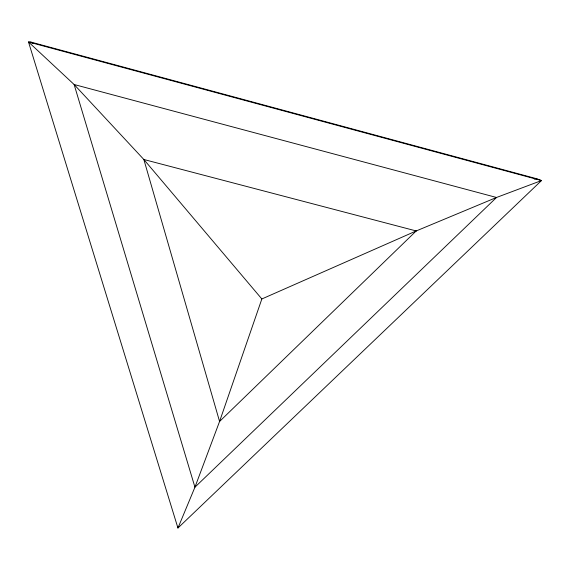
<?xml version="1.0" encoding="UTF-8"?>
<svg xmlns="http://www.w3.org/2000/svg" width="570" height="570" viewBox="0 0 570 570"><rect width="100%" height="100%" fill="white"/><g stroke="black" fill="none" stroke-linecap="round" stroke-linejoin="round"><path stroke-width="0.85" d="M177.997 526.338L177.947 528.034L541.5 180.555L536.876 178.788L30.759 42.038L28.5 41.966L177.947 528.034L194.94 487.193L219.571 421.472L261.851 298.972L416.207 230.95L496.513 197.477L541.5 180.555L28.5 41.966L74.121 84.51L143.847 159.493L261.851 298.972M534.24 179.08L536.876 178.788M30.759 42.038L32.861 43.669M416.207 230.95L219.571 421.472L143.847 159.493L416.207 230.95M496.513 197.477L194.94 487.193L74.121 84.51L496.513 197.477"/></g></svg>
